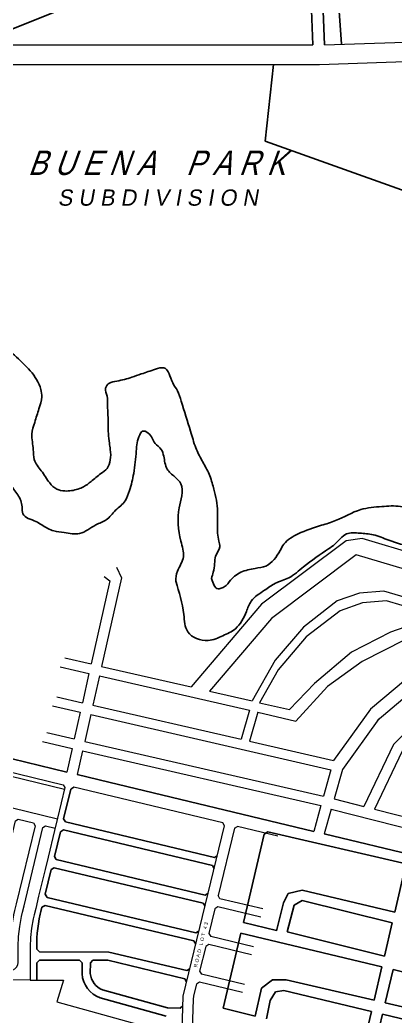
# Model space of a CAD drawing. Header units: inches. Extents: x -1369 to 1198, y -366 to 1398.
# Drawn here: x -489.01 to -476.52, y 976.98 to 1010.08 of the extents above; entities that cross this region are included whole.
import ezdxf
from ezdxf.enums import TextEntityAlignment as Align

# ---------------------------------------------------------------- set-up
doc = ezdxf.new("R2010")
doc.units = ezdxf.units.IN
doc.header["$MEASUREMENT"] = 0
for name, color, linetype, lineweight in [('ADJ_LOTS', 7, 'Continuous', 13), ('BDRY', 7, 'Continuous', 13), ('BLOCKINGS', 5, 'Continuous', 13), ('BOUNDARY', 3, 'Continuous', 13), ('ROAD', 8, 'Continuous', 20), ('SUBDIVIDION', 8, 'Continuous', 25), ('VICINITY', 8, 'Continuous', 20)]:
    doc.layers.add(name, color=color, linetype=linetype, lineweight=lineweight)
for name, color, linetype in [('BLOCKS', 5, 'Continuous'), ('CREEK_RIVER', 7, 'Continuous'), ('Layer1', 7, 'Continuous'), ('SUBLOTS', 1, 'Continuous')]:
    doc.layers.add(name, color=color, linetype=linetype)
doc.styles.add('LOT_NO', font='ARIALN.TTF', dxfattribs={"width": 1.5, "height": 1})
doc.styles.add('PX-0', font='leroy')
doc.styles.get("Standard").update_dxf_attribs({"font": 'arial.ttf'})

msp = doc.modelspace()

# ---------------------------------------------------------------- linework, layer by layer
at = {"layer": 'ADJ_LOTS', "color": 8}
for p, q in [((-481.8655, 983.2221), (-481.7635, 983.2843)), ((-480.4211, 982.964), (-481.7635, 983.2843)), ((-481.8655, 983.2221), (-482.4133, 980.9837)), ((-482.351, 980.8817), (-482.4133, 980.9837)), ((-482.4172, 980.6134), (-482.5192, 980.5511)), ((-480.9917, 980.2732), (-482.4172, 980.6134)), ((-480.926, 980.5417), (-482.351, 980.8817)), ((-482.5192, 980.5511), (-482.7201, 979.7302)), ((-482.7201, 979.7302), (-482.6578, 979.6282)), ((-481.2327, 979.2882), (-482.6578, 979.6282)), ((-482.8259, 979.2976), (-483.0269, 978.4767)), ((-482.724, 979.3599), (-482.8259, 979.2976)), ((-481.2984, 979.0197), (-482.724, 979.3599)), ((-483.0269, 978.4767), (-482.9646, 978.3747)), ((-481.5395, 978.0347), (-482.9646, 978.3747)), ((-483.1327, 978.0441), (-483.2287, 977.6519)), ((-483.0308, 978.1064), (-483.1327, 978.0441)), ((-481.6052, 977.7662), (-483.0308, 978.1064)), ((-483.2287, 977.6519), (-483.2447, 977.5335)), ((-483.2447, 977.5335), (-483.2955, 975.7579))]:
    msp.add_line(p, q, dxfattribs=at)
at = {"layer": 'BDRY', "color": 8}
for p, q in [((-482.2577, 983.404), (-487.2117, 984.5848)), ((-483.5806, 977.6392), (-482.1949, 983.3012)), ((-482.1949, 983.3012), (-482.2577, 983.404)), ((-488.6705, 978.1751), (-487.5568, 978.1747)), ((-487.5568, 978.1747), (-487.7808, 977.4527)), ((-483.6132, 976.4989), (-483.5806, 977.6392)), ((-487.7808, 977.4527), (-484.1446, 976.4498))]:
    msp.add_line(p, q, dxfattribs=at)
at = {"layer": 'BLOCKINGS', "color": 8}
for p, q in [((-492.0606, 985.6185), (-487.5227, 984.5219)), ((-492.3226, 984.6378), (-487.761, 983.5355))]:
    msp.add_line(p, q, dxfattribs=at)
for points in [[(-494.1832, 978.2151), (-494.2247, 978.4539), (-494.1557, 978.5354), (-489.3357, 978.5004), (-489.2531, 978.5129), (-489.1784, 978.5503), (-489.1189, 978.6089), (-489.0804, 978.6831), (-489.0667, 978.7656), (-489.0649, 979.0282), (-489.063, 979.2949), (-489.0493, 979.6253), (-489.0131, 979.9611), (-488.9551, 980.2899), (-488.9224, 980.4341), (-488.8705, 980.6488), (-488.2434, 983.2447), (-488.1523, 983.3004), (-487.8363, 983.224)], [(-489.1301, 980.7115), (-489.1824, 980.495), (-489.217, 980.3426), (-489.2776, 979.9986), (-489.3158, 979.6452), (-489.33, 979.3014), (-489.3319, 979.0301), (-489.3332, 978.843), (-489.4093, 978.768), (-489.9259, 978.7717), (-490.0009, 978.8478), (-489.9995, 979.0349), (-489.9975, 979.3176), (-489.9819, 979.6948), (-489.939, 980.0925), (-489.8717, 980.4745), (-489.8325, 980.6473), (-489.779, 980.8684), (-489.152, 983.4642), (-489.0608, 983.5199), (-488.5587, 983.3986), (-488.503, 983.3074), (-489.1301, 980.7115)]]:
    msp.add_lwpolyline(points, dxfattribs=at)
at = {"layer": 'BLOCKS', "color": 8}
for p, q in [((-487.3135, 984.5224), (-487.2117, 984.5848)), ((-487.5541, 983.537), (-487.3135, 984.5224)), ((-487.4918, 983.4351), (-487.5541, 983.537)), ((-482.5382, 982.2531), (-487.4918, 983.4351)), ((-487.8602, 982.2834), (-487.6598, 983.1044)), ((-487.6598, 983.1044), (-487.5578, 983.1667)), ((-482.6043, 981.9847), (-487.5578, 983.1667)), ((-487.7979, 982.1814), (-487.8602, 982.2834)), ((-482.5382, 982.2531), (-482.4362, 982.3153)), ((-482.8449, 980.9996), (-487.7979, 982.1814)), ((-482.6043, 981.9847), (-482.5421, 981.8828)), ((-488.1663, 981.0297), (-487.9659, 981.8507)), ((-487.9659, 981.8507), (-487.8639, 981.913)), ((-482.9111, 980.7312), (-487.8639, 981.913)), ((-488.104, 980.9278), (-488.1663, 981.0297)), ((-483.1517, 979.7461), (-488.104, 980.9278)), ((-482.8449, 980.9996), (-482.743, 981.0618)), ((-488.3087, 980.4607), (-488.2741, 980.5979)), ((-488.2741, 980.5979), (-488.1719, 980.6598)), ((-483.2179, 979.4777), (-488.1719, 980.6598)), ((-482.9111, 980.7312), (-482.8488, 980.6293)), ((-488.3315, 980.3643), (-488.363, 980.2086)), ((-488.3087, 980.4607), (-488.3315, 980.3643)), ((-488.3895, 980.052), (-488.4109, 979.8947)), ((-488.363, 980.2086), (-488.3895, 980.052)), ((-488.4273, 979.7367), (-488.4386, 979.5783)), ((-488.4109, 979.8947), (-488.4273, 979.7367)), ((-483.0497, 979.8083), (-483.1517, 979.7461)), ((-488.445, 979.2018), (-488.4449, 979.4196)), ((-488.4386, 979.5783), (-488.4449, 979.4196)), ((-483.2179, 979.4777), (-483.1556, 979.3758)), ((-488.445, 979.2018), (-488.3606, 979.1172)), ((-488.3606, 979.1172), (-486.0514, 979.1113)), ((-483.4585, 978.4926), (-486.0514, 979.1113)), ((-488.4453, 978.175), (-488.4451, 978.7565)), ((-488.3605, 978.8408), (-488.4451, 978.7565)), ((-488.3605, 978.8408), (-487.0245, 978.8374)), ((-487.0245, 978.8374), (-486.9395, 978.752)), ((-486.9395, 978.752), (-486.9404, 978.3824)), ((-486.6631, 978.7513), (-486.664, 978.3937)), ((-486.5777, 978.8362), (-486.6631, 978.7513)), ((-486.5777, 978.8362), (-486.0843, 978.835)), ((-483.5247, 978.2242), (-486.0843, 978.835)), ((-483.4585, 978.4926), (-483.3565, 978.5548)), ((-483.5247, 978.2242), (-483.4624, 978.1223)), ((-486.2537, 977.8505), (-484.0971, 977.2556)), ((-486.3394, 977.5875), (-484.1384, 976.9803)), ((-483.6772, 977.2436), (-483.5896, 977.3264)), ((-484.0971, 977.2556), (-483.6772, 977.2436))]:
    msp.add_line(p, q, dxfattribs=at)
for radius, start, end in [(0.9232, 184.42427, 249.7575), (0.6468, 185.31489, 248.81803)]:
    msp.add_arc((-486.02, 978.4536), radius, start, end, dxfattribs=at)
at = {"layer": 'BOUNDARY', "color": 8}
for p, q in [((-487.5649, 984.6695), (-487.5091, 984.5781)), ((-488.6705, 978.1751), (-494.2985, 978.2159))]:
    msp.add_line(p, q, dxfattribs=at)
for points in [[(-492.0284, 985.7481), (-487.5649, 984.6695)], [(-487.5091, 984.5781), (-487.7558, 983.5569), (-487.8541, 983.1505), (-488.0696, 982.2591), (-488.1676, 981.8526), (-488.3831, 980.9612), (-488.4811, 980.5548), (-488.5324, 980.3427), (-488.5623, 980.2108), (-488.6163, 979.9048), (-488.6496, 979.5955), (-488.6625, 979.2852), (-488.6643, 979.0254), (-488.6673, 978.6072), (-488.6705, 978.1751)]]:
    msp.add_lwpolyline(points, dxfattribs=at)
at = {"layer": 'CREEK_RIVER', "color": 8}
for points, knots in [([(-482.6297, 991.5203), (-482.6174, 991.5909), (-482.5633, 991.7546), (-482.5207, 991.9996), (-482.5282, 992.3003), (-482.3145, 992.5199), (-482.4887, 993.0589), (-482.3723, 993.734), (-482.5455, 994.4956), (-482.7141, 995.0397), (-482.9597, 995.442), (-483.1855, 995.8904), (-483.3639, 996.5673), (-483.5777, 997.1839), (-483.739, 997.7498), (-483.9885, 998.0642), (-484.0816, 998.6093), (-484.5842, 998.4428), (-484.9135, 998.3371), (-485.339, 998.1802), (-485.695, 998.0842), (-486.0351, 998.0504), (-486.2045, 997.8249), (-486.0774, 997.5669), (-486.1019, 997.2641), (-486.064, 996.8481), (-486.0761, 996.4306), (-486.0375, 996.0509), (-485.9884, 995.7621), (-485.9776, 995.4734), (-486.0756, 995.1656), (-486.3608, 994.98), (-486.6043, 994.7622), (-486.855, 994.5752), (-487.1495, 994.4565), (-487.4563, 994.4054), (-487.8042, 994.4699), (-488.0703, 994.7339), (-488.2657, 995.0909), (-488.5681, 995.4237), (-488.5432, 995.8691), (-488.6554, 996.2803), (-488.5025, 996.7327), (-488.3864, 997.1355), (-488.2556, 997.4982), (-488.3637, 998.204), (-488.9916, 998.7408), (-489.5941, 999.3383), (-490.0822, 999.6885), (-490.4165, 1000.0881), (-490.9024, 1000.416), (-491.3999, 1000.1009), (-491.8087, 999.8167), (-492.2678, 999.683), (-492.5857, 999.6241), (-492.8395, 999.5881), (-492.9958, 999.3548), (-492.6929, 999.1001), (-492.4672, 998.8588), (-492.2628, 998.5849), (-492.0855, 998.3063), (-491.9608, 997.8347), (-492.1411, 997.198), (-492.2882, 996.4929), (-492.4064, 995.8267), (-492.6748, 994.9787), (-493.2123, 994.326), (-493.5673, 993.7717), (-493.6295, 993.6175)], [0.40338757, 0.40338757, 0.40338757, 0.40338757, 0.40410731, 0.4050568, 0.40589578, 0.40703704, 0.40767003, 0.41125092, 0.41379197, 0.41538818, 0.41692488, 0.41848428, 0.4203933, 0.4238823, 0.42510041, 0.42612681, 0.42806353, 0.42901368, 0.43066014, 0.43176338, 0.4334808, 0.43440341, 0.43503868, 0.43593689, 0.4369788, 0.43807268, 0.44010255, 0.44114836, 0.44188419, 0.44302886, 0.44403384, 0.44492027, 0.4463267, 0.44733745, 0.44801428, 0.449487, 0.45039632, 0.45142953, 0.45307528, 0.45454815, 0.45564574, 0.45736985, 0.45870761, 0.46028759, 0.46162534, 0.46246432, 0.46725274, 0.46916806, 0.47106532, 0.47316354, 0.47451412, 0.47636075, 0.47829815, 0.47966482, 0.48104338, 0.48158697, 0.4821499, 0.4833913, 0.48467997, 0.48572086, 0.48674726, 0.48798407, 0.49045652, 0.49317119, 0.4952427, 0.49721727, 0.50197472, 0.50364253, 0.50364253, 0.50364253, 0.50364253]), ([(-492.9433, 993.0102), (-492.9389, 993.0214), (-492.7945, 993.3905), (-492.6388, 994.0406), (-492.2179, 994.7126), (-492.0741, 995.3775), (-491.6798, 995.7826), (-491.4529, 996.2144), (-491.3071, 996.5507), (-491.1122, 997.0154), (-490.9743, 997.5636), (-490.8751, 998.1196), (-490.9466, 998.5138), (-491.097, 998.8006), (-491.1635, 999.096), (-490.8194, 999.2542), (-490.5673, 998.8971), (-490.33, 998.6205), (-490.173, 998.3499), (-489.9586, 998.1091), (-489.813, 997.7441), (-489.7971, 997.2921), (-489.5707, 996.8442), (-489.6213, 996.414), (-489.5006, 995.9778), (-489.4749, 995.5446), (-489.4621, 995.0746), (-489.3616, 994.6405), (-489.0569, 994.3209), (-488.9165, 993.975), (-488.943, 993.5527), (-488.5381, 993.4675), (-488.22, 993.2633), (-487.9148, 993.08), (-487.481, 993.0467), (-486.9675, 992.9329), (-486.5605, 993.2967), (-486.0932, 993.4466), (-485.8396, 993.8042), (-485.4834, 994.0526), (-485.3723, 994.4209), (-485.2729, 994.7227), (-485.1913, 995.1613), (-485.1401, 995.6967), (-485.1003, 996.157), (-484.9372, 996.4618), (-484.6302, 996.3302), (-484.5761, 996.0168), (-484.2869, 995.8401), (-484.1983, 995.5187), (-484.1715, 995.148), (-483.8631, 994.9161), (-483.5914, 994.6638), (-483.607, 994.2577), (-483.7874, 993.6511), (-483.7388, 992.9581), (-483.4785, 992.2304), (-483.7713, 991.8377), (-483.8265, 991.5377), (-483.8218, 991.4262)], [0.082395248, 0.082395248, 0.082395248, 0.082395248, 0.082518358, 0.086459264, 0.088884147, 0.090387898, 0.093131589, 0.094323368, 0.095260096, 0.096796618, 0.099357353, 0.100890788, 0.102438919, 0.103163254, 0.104304438, 0.104729984, 0.106499774, 0.107584369, 0.10861325, 0.109564492, 0.110800908, 0.112442601, 0.114036847, 0.11565632, 0.116626168, 0.118537641, 0.11996729, 0.121352024, 0.122856025, 0.124269885, 0.125036601, 0.126701055, 0.127468191, 0.128957606, 0.130115361, 0.131831047, 0.133874088, 0.135150722, 0.136630657, 0.138110592, 0.139347012, 0.140339927, 0.141309775, 0.143798766, 0.145645307, 0.146120928, 0.146813729, 0.148185575, 0.149127352, 0.149939946, 0.151416345, 0.152627201, 0.153638443, 0.154973219, 0.156334867, 0.160048592, 0.161784011, 0.163532564, 0.16462388, 0.16462388, 0.16462388, 0.16462388])]:
    msp.add_open_spline(points, degree=3, knots=knots, dxfattribs=at)
for points in [[(-475.1612, 994.2), (-475.5092, 993.8331), (-476.3422, 993.9111), (-476.967, 993.9111), (-477.6698, 993.8071), (-478.5028, 993.4429), (-478.9713, 993.2868), (-479.7523, 993.0007), (-480.2208, 992.6625), (-480.351, 992.4544), (-480.8196, 991.9342), (-481.184, 991.8561), (-481.6525, 991.7261), (-482.043, 991.4139), (-482.1471, 991.2839), (-482.2773, 991.2058), (-482.4075, 991.1798), (-482.6297, 991.5203)], [(-483.8218, 991.4262), (-483.5528, 990.3214), (-483.4227, 989.7491), (-482.7459, 989.463), (-482.2513, 989.619), (-481.8348, 989.8531), (-481.4703, 990.4254), (-481.3141, 990.7636), (-480.8716, 991.1278), (-480.5072, 991.3619), (-480.0647, 991.544), (-479.5701, 991.9081), (-478.7371, 992.5064), (-478.5288, 992.6625), (-478.1384, 993.0007), (-477.6959, 993.0267), (-477.2533, 992.9747), (-476.7327, 992.7926), (-475.9518, 992.5845), (-475.7435, 992.5585), (-475.327, 992.5064), (-475.0407, 992.5845), (-474.6242, 992.7666), (-474.383, 993.0227)]]:
    msp.add_spline(points, degree=3, dxfattribs=at)
at = {"layer": 'Layer1', "color": 8, "linetype": 'Continuous', "ltscale": 0.1}
for p, q in [((-486.0495, 984.7532), (-479.2275, 983.1188)), ((-478.8819, 983.036), (-472.2872, 981.4562)), ((-476.1739, 981.9792), (-476.5388, 980.4297)), ((-480.2357, 980.7438), (-480.0811, 981.0527)), ((-480.0811, 981.0527), (-479.6173, 981.1686)), ((-479.6173, 981.1686), (-476.5388, 980.4297)), ((-480.4676, 979.8168), (-480.2357, 980.7438)), ((-480.1198, 979.7782), (-479.8878, 980.6665)), ((-479.8878, 980.6665), (-479.6173, 980.821)), ((-479.6173, 980.821), (-476.6206, 980.0821)), ((-481.5719, 980.0933), (-480.4654, 979.8257)), ((-476.6206, 980.0821), (-476.8814, 978.9746)), ((-481.6558, 979.7388), (-476.9658, 978.616)), ((-480.1198, 979.7782), (-476.8814, 978.9746)), ((-476.9658, 978.616), (-477.2258, 977.5122)), ((-476.5935, 978.5269), (-476.8528, 977.4257)), ((-476.5935, 978.5269), (-474.3994, 978.0016)), ((-480.6085, 978.1904), (-480.9643, 977.9111)), ((-480.1511, 978.1904), (-480.6085, 978.1904)), ((-477.2258, 977.5122), (-480.1511, 978.1904)), ((-480.9643, 977.9111), (-481.1827, 976.9848)), ((-480.5069, 977.7841), (-480.6848, 977.5048)), ((-480.2274, 977.8349), (-480.5069, 977.7841)), ((-477.3144, 977.1359), (-480.2274, 977.8349)), ((-480.6848, 977.5048), (-480.807, 976.8943)), ((-472.387, 976.3904), (-476.8528, 977.4257)), ((-482.2473, 977.241), (-481.1827, 976.9848)), ((-477.3144, 977.1359), (-477.5555, 976.1117)), ((-476.9421, 977.0466), (-477.1833, 976.0221)), ((-474.0414, 976.3505), (-476.9421, 977.0466))]:
    msp.add_line(p, q, dxfattribs=at)
for points in [[(-487.4449, 985.0904), (-491.0952, 985.9725)], [(-486.0495, 984.7532), (-487.0972, 985.0063)]]:
    msp.add_lwpolyline(points, dxfattribs=at)
at = {"layer": 'ROAD', "color": 1}
for points in [[(-478.8709, 1009.2509), (-471.8602, 1009.4811), (-464.9194, 1009.6642)], [(-490.5963, 1009.2448), (-479.2565, 1009.2448)], [(-493.0154, 1008.6016), (-479.045, 1008.6016), (-474.6081, 1008.7473)]]:
    msp.add_lwpolyline(points, dxfattribs=at)
at = {"layer": 'SUBDIVIDION', "color": 8, "linetype": 'Continuous', "ltscale": 0.1}
for p, q in [((-481.5719, 980.0933), (-480.8777, 983.0248)), ((-480.8777, 983.0248), (-480.759, 983.0985)), ((-476.1603, 982.0369), (-480.759, 983.0985)), ((-482.2473, 977.241), (-481.6558, 979.7388))]:
    msp.add_line(p, q, dxfattribs=at)
at = {"layer": 'SUBDIVIDION', "color": 8}
for points in [[(-482.3805, 1015.6786), (-479.1279, 1015.6964), (-478.8709, 1009.2509)], [(-479.326, 1010.9881), (-479.2565, 1009.2448)]]:
    msp.add_lwpolyline(points, dxfattribs=at)
at = {"layer": 'SUBLOTS', "color": 8}
msp.add_line((-490.5963, 1009.2448), (-481.8053, 1012.7623), dxfattribs=at)
for points in [[(-482.158, 1019.432), (-481.8475, 1016.255), (-478.8023, 1016.2797), (-478.3119, 1009.2692)], [(-480.5724, 1008.6016), (-480.8444, 1006.0508), (-473.984, 1003.6046), (-473.1378, 1003.514), (-474.8605, 997.142), (-473.9823, 995.2548), (-473.529, 993.5335)]]:
    msp.add_lwpolyline(points, dxfattribs=at)
at = {"layer": 'VICINITY', "color": 8, "linetype": 'Continuous', "ltscale": 0.1}
for p, q in [((-477.623, 992.8473), (-478.152, 992.7768)), ((-472.4749, 991.2969), (-477.623, 992.8473)), ((-478.152, 992.7768), (-480.9728, 990.6627)), ((-477.8174, 992.3079), (-480.6383, 990.1938)), ((-472.9956, 990.8559), (-477.8174, 992.3079)), ((-485.7944, 991.8941), (-485.6305, 991.5461)), ((-485.6305, 991.5461), (-486.291, 988.601)), ((-486.2041, 991.5871), (-486.0197, 991.4438)), ((-486.0197, 991.4438), (-486.6395, 988.681)), ((-477.7076, 991.0306), (-478.4483, 990.7731)), ((-476.9025, 991.0949), (-477.7076, 991.0306)), ((-473.7938, 990.1796), (-476.9025, 991.0949)), ((-480.9728, 990.6627), (-483.3078, 987.9158)), ((-478.4483, 990.7731), (-479.5755, 989.9042)), ((-477.611, 990.7087), (-478.3517, 990.4513)), ((-476.8059, 990.7731), (-477.611, 990.7087)), ((-474.0507, 989.9619), (-476.8059, 990.7731)), ((-480.6383, 990.1938), (-482.6945, 987.7749)), ((-478.3517, 990.4513), (-479.4789, 989.5824)), ((-479.5755, 989.9042), (-480.5094, 988.81)), ((-475.9431, 989.9892), (-476.6815, 989.7348)), ((-479.4789, 989.5824), (-480.4128, 988.4882)), ((-476.6815, 989.7348), (-477.98, 989.0733)), ((-476.1978, 989.4803), (-477.6236, 988.768)), ((-487.5146, 988.882), (-486.6395, 988.681)), ((-477.98, 989.0733), (-479.2021, 988.0301)), ((-475.1985, 988.9895), (-477.341, 987.1744)), ((-487.6629, 988.5855), (-486.71, 988.3667)), ((-486.291, 988.601), (-483.3078, 987.9158)), ((-480.5094, 988.81), (-481.2841, 987.451)), ((-477.6236, 988.768), (-478.7693, 987.9284)), ((-474.8822, 988.6912), (-477.1209, 986.7946)), ((-486.71, 988.3667), (-486.9289, 987.3909)), ((-486.3615, 988.2866), (-486.5803, 987.3109)), ((-486.3615, 988.2866), (-481.3732, 987.141)), ((-480.4128, 988.4882), (-481.0365, 987.3941)), ((-479.2021, 988.0301), (-480.0423, 987.1651)), ((-478.7693, 987.9284), (-479.8244, 986.7853)), ((-487.7742, 987.5851), (-486.9289, 987.3909)), ((-482.6945, 987.7749), (-481.2841, 987.451)), ((-487.9225, 987.2887), (-486.9994, 987.0766)), ((-486.5803, 987.3109), (-481.6497, 986.1785)), ((-481.0365, 987.3941), (-480.0417, 987.1657)), ((-486.9994, 987.0766), (-487.1982, 986.1904)), ((-486.6508, 986.9966), (-486.8496, 986.1104)), ((-486.6508, 986.9966), (-478.6653, 985.1626)), ((-481.3732, 987.141), (-481.6497, 986.1785)), ((-481.0868, 987.0752), (-481.3634, 986.1127)), ((-481.0868, 987.0752), (-479.8244, 986.7853)), ((-477.341, 987.1744), (-477.9387, 986.3522)), ((-475.5837, 986.9999), (-476.576, 986.0083)), ((-477.0609, 986.8546), (-478.2785, 985.1798)), ((-488.1079, 986.3994), (-487.1982, 986.1904)), ((-477.9387, 986.3522), (-478.578, 985.473)), ((-488.2562, 986.1029), (-487.2687, 985.8761)), ((-486.8496, 986.1104), (-478.9117, 984.2873)), ((-481.3634, 986.1127), (-478.578, 985.473)), ((-476.576, 986.0083), (-477.5627, 983.9439)), ((-487.2687, 985.8761), (-487.4449, 985.0904)), ((-486.9201, 985.7961), (-487.0972, 985.0063)), ((-486.9201, 985.7961), (-478.9958, 983.9761)), ((-476.2879, 985.7844), (-477.2104, 983.8544)), ((-478.6653, 985.1626), (-478.9117, 984.2873)), ((-478.2785, 985.1798), (-478.5554, 984.1959)), ((-478.9958, 983.9761), (-479.2275, 983.1188)), ((-478.5554, 984.1959), (-477.5627, 983.9439)), ((-478.6496, 983.8611), (-478.8819, 983.036)), ((-478.6496, 983.8611), (-472.0143, 982.176)), ((-477.2104, 983.8544), (-475.7199, 983.4759))]:
    msp.add_line(p, q, dxfattribs=at)

# ---------------------------------------------------------------- texts
at = {"layer": 'ADJ_LOTS', "color": 8}
msp.add_text('R O A D   L O T   4 3', height=0.118572, rotation=76.24797, dxfattribs=at).set_placement((-483.1111, 978.5917))
at = {"layer": 'SUBDIVIDION', "color": 8}
for s, height, style, oblique, p in [('B U E N A    P A R K', 0.81, 'LOT_NO', 20, (-484.4642, 1004.6828)), ('S U B D I V I S I O N', 0.54, 'PX-0', 10, (-484.4176, 1003.7431))]:
    msp.add_text(s, height=height, dxfattribs=dict(at, style=style, oblique=oblique)).set_placement(p, align=Align.BOTTOM_CENTER)

doc.saveas('drawing.dxf')
